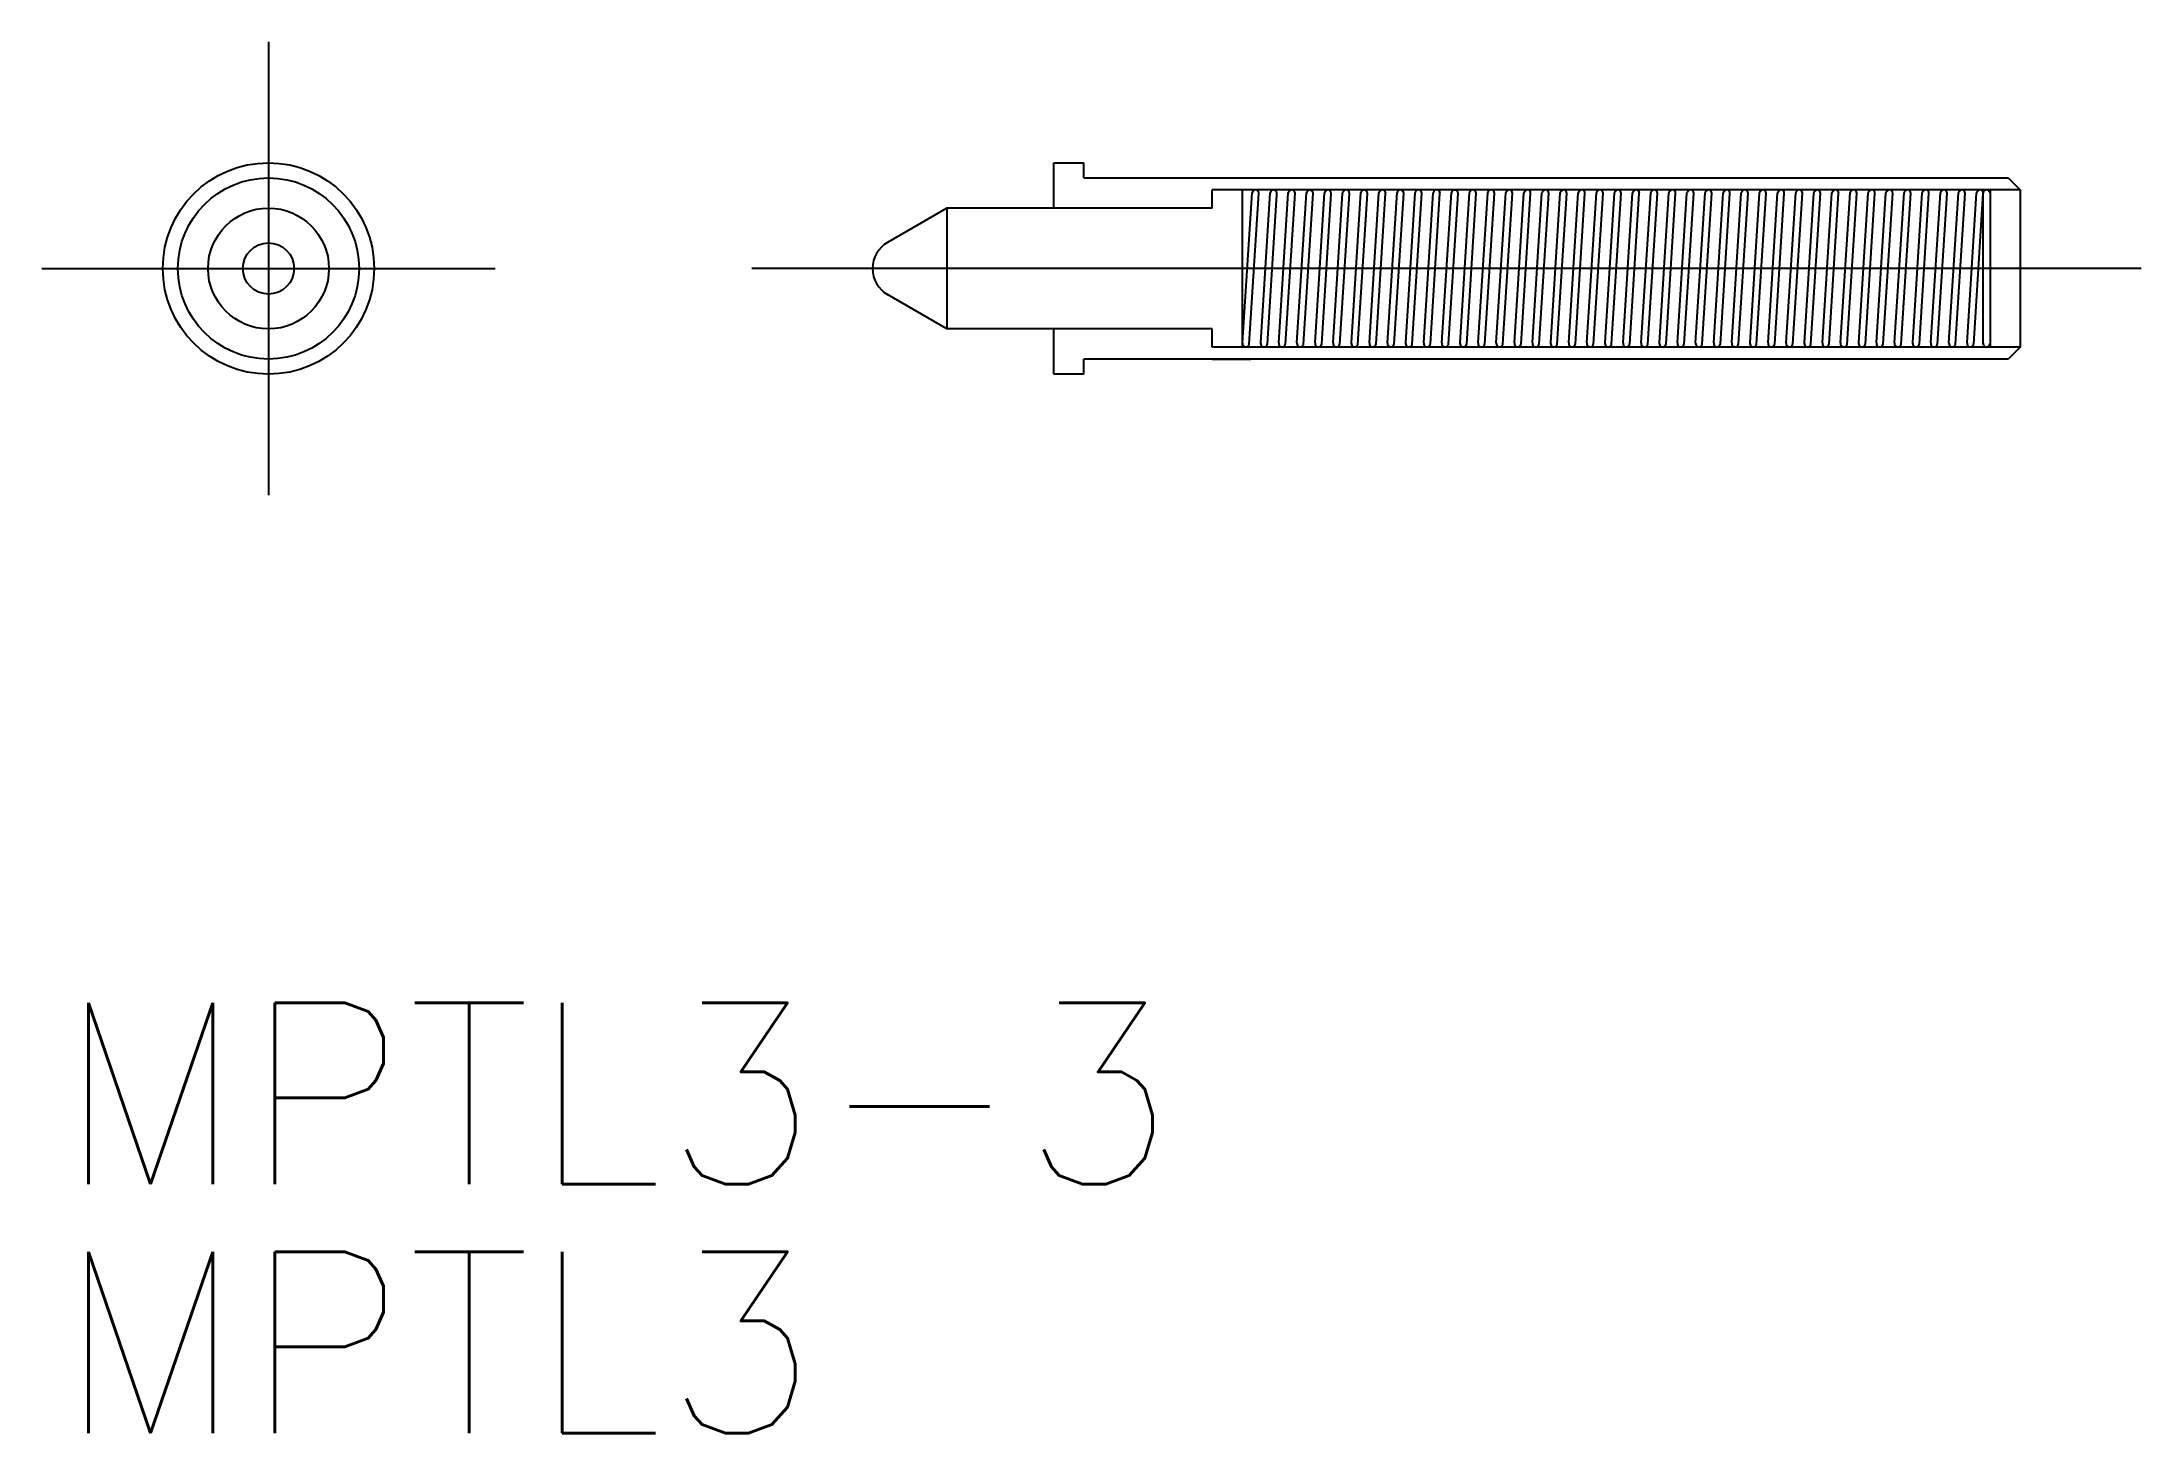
# Model space of a CAD drawing. Extents: x -3.8 to 31, y -19.3 to 3.8.
import ezdxf

# ---------------------------------------------------------------- set-up
doc = ezdxf.new("R2010")
doc.units = 0
doc.linetypes.add('CENTER', pattern=[50.8, 31.75, -6.35, 6.35, -6.35])
doc.linetypes.add('DASHED', pattern=[19.05, 12.7, -6.35])
doc.layers.get('0').update_dxf_attribs({"linetype": 'CONTINUOUS'})
doc.layers.add('CENTER', color=1, linetype='CENTER')
doc.styles.get("Standard").update_dxf_attribs({"font": 'txt.shx', "height": 3, "bigfont": 'bigfont.shx'})

# ---------------------------------------------------------------- blocks, each defined once
blk = doc.blocks.new('*U2')
at = {"color": 7, "linetype": 'CONTINUOUS'}
blk.add_text('MPTL3-3', height=3, dxfattribs=at).set_placement((-3.494, -15.159))
blk = doc.blocks.new('*U3')
at = {"color": 7, "linetype": 'CONTINUOUS'}
blk.add_text('MPTL3', height=3, dxfattribs=at).set_placement((-3.494, -19.279))

msp = doc.modelspace()

# ---------------------------------------------------------------- linework, layer by layer
at = {"color": 7, "linetype": 'CONTINUOUS'}
for p, q in [((13, 1.75), (13.5, 1.75)), ((13, 1), (13, 1.75)), ((13.5, 1.5), (13.5, 1.75)), ((13.5, 1.5), (28.8, 1.5)), ((28.8, 1.5), (29, 1.3)), ((29, 1.3), (15.625, 1.3)), ((15.625, 1), (15.625, 1.3)), ((16.125, -1.3), (16.125, 1.3)), ((16.127, -1.23), (16.283, 1.254)), ((16.236, -1.25), (16.395, 1.248)), ((16.427, -1.23), (16.583, 1.254)), ((16.536, -1.25), (16.691, 1.226)), ((16.727, -1.23), (16.883, 1.251)), ((16.836, -1.25), (16.994, 1.245)), ((17.027, -1.23), (17.183, 1.252)), ((17.136, -1.25), (17.294, 1.245)), ((17.327, -1.23), (17.483, 1.254)), ((17.436, -1.25), (17.594, 1.244)), ((17.627, -1.23), (17.782, 1.247)), ((17.736, -1.25), (17.894, 1.244)), ((17.927, -1.23), (18.084, 1.26)), ((18.036, -1.25), (18.194, 1.242)), ((18.227, -1.23), (18.383, 1.254)), ((18.336, -1.25), (18.494, 1.245)), ((18.527, -1.23), (18.684, 1.256)), ((18.636, -1.25), (18.794, 1.245)), ((18.827, -1.23), (18.984, 1.255)), ((18.936, -1.25), (19.094, 1.245)), ((19.127, -1.23), (19.284, 1.255)), ((19.236, -1.25), (19.394, 1.245)), ((19.427, -1.23), (19.584, 1.26)), ((19.536, -1.25), (19.694, 1.242)), ((19.727, -1.23), (19.884, 1.256)), ((19.836, -1.25), (19.994, 1.245)), ((20.027, -1.23), (20.184, 1.255)), ((20.136, -1.25), (20.294, 1.245)), ((20.327, -1.23), (20.483, 1.253)), ((20.436, -1.25), (20.594, 1.245)), ((20.627, -1.23), (20.783, 1.253)), ((20.736, -1.25), (20.894, 1.245)), ((20.927, -1.23), (21.083, 1.253)), ((21.036, -1.25), (21.194, 1.245)), ((21.227, -1.23), (21.383, 1.253)), ((21.336, -1.25), (21.494, 1.245)), ((21.527, -1.23), (21.683, 1.253)), ((21.636, -1.25), (21.794, 1.245)), ((21.827, -1.23), (21.983, 1.253)), ((21.936, -1.25), (22.094, 1.245)), ((22.127, -1.23), (22.283, 1.253)), ((22.236, -1.25), (22.394, 1.245)), ((22.427, -1.23), (22.583, 1.253)), ((22.536, -1.25), (22.694, 1.245)), ((22.727, -1.23), (22.883, 1.253)), ((22.836, -1.25), (22.994, 1.245)), ((23.027, -1.23), (23.183, 1.253)), ((23.136, -1.25), (23.294, 1.245)), ((23.327, -1.23), (23.483, 1.253)), ((23.436, -1.25), (23.594, 1.245)), ((23.627, -1.23), (23.783, 1.253)), ((23.736, -1.25), (23.894, 1.245)), ((23.927, -1.23), (24.083, 1.253)), ((24.036, -1.25), (24.194, 1.245)), ((24.227, -1.23), (24.383, 1.253)), ((24.336, -1.25), (24.494, 1.245)), ((24.527, -1.23), (24.683, 1.253)), ((24.636, -1.25), (24.794, 1.245)), ((24.827, -1.23), (24.983, 1.253)), ((24.936, -1.25), (25.094, 1.245)), ((25.127, -1.23), (25.283, 1.253)), ((25.236, -1.25), (25.394, 1.245)), ((25.427, -1.23), (25.583, 1.253)), ((25.536, -1.25), (25.694, 1.245)), ((25.727, -1.23), (25.883, 1.253)), ((25.836, -1.25), (25.994, 1.245)), ((26.027, -1.23), (26.183, 1.253)), ((26.136, -1.25), (26.294, 1.245)), ((26.327, -1.23), (26.483, 1.253)), ((26.436, -1.25), (26.594, 1.245)), ((26.622, -1.23), (26.778, 1.251)), ((26.731, -1.249), (26.889, 1.245)), ((26.921, -1.23), (27.078, 1.253)), ((27.031, -1.25), (27.189, 1.245)), ((27.221, -1.23), (27.378, 1.253)), ((27.331, -1.25), (27.489, 1.245)), ((27.521, -1.23), (27.678, 1.253)), ((27.631, -1.25), (27.789, 1.245)), ((27.821, -1.23), (27.978, 1.253)), ((27.931, -1.25), (28.089, 1.245)), ((28.121, -1.23), (28.278, 1.253)), ((28.231, -1.25), (28.389, 1.245)), ((28.389, -1.25), (28.389, 1.247)), ((28.5, 1.3), (28.5, -1.3)), ((29, 1.3), (29, -1.3)), ((11.232, 1), (10.25, 0.433)), ((15.625, 1), (11.232, 1)), ((11.232, 1), (11.232, -1)), ((11.232, -1), (10.25, -0.433)), ((15.625, -1), (11.232, -1)), ((13, -1.75), (13, -1)), ((15.625, -1.3), (15.625, -1)), ((29, -1.3), (15.625, -1.3)), ((29, -1.3), (28.8, -1.5)), ((28.8, -1.5), (13.5, -1.5)), ((13.5, -1.75), (13.5, -1.5)), ((15.625, -1.5), (16.264, -1.5)), ((13.5, -1.75), (13, -1.75))]:
    msp.add_line(p, q, dxfattribs=at)
for radius in [1.75, 1, 0.423]:
    msp.add_circle((0, 0), radius, dxfattribs=at)
at = {"color": 3, "linetype": 'DASHED'}
msp.add_circle((0, 0), 1.5, dxfattribs=at)
at = {"color": 7, "linetype": 'CONTINUOUS'}
for centre, radius, start, end in [((16.339, 1.244), 0.056, 4.4468, 173.3709), ((16.639, 1.244), 0.056, 340.8681, 173.3709), ((16.938, 1.244), 0.056, 1.046, 173.3709), ((17.239, 1.244), 0.056, 358.227, 172.308), ((17.538, 1.244), 0.056, 0.2928, 173.3709), ((17.838, 1.244), 0.056, 359.6772, 176.5695), ((18.138, 1.244), 0.056, 358.195, 163.5374), ((18.439, 1.244), 0.056, 1.0459, 173.3709), ((18.738, 1.244), 0.056, 0.7612, 167.576), ((19.038, 1.244), 0.056, 1.046, 168.5491), ((19.339, 1.244), 0.056, 1.046, 168.5491), ((19.638, 1.244), 0.056, 357.9325, 163.2901), ((19.938, 1.244), 0.056, 1.0461, 167.6256), ((20.238, 1.244), 0.056, 1.046, 168.5491), ((20.539, 1.244), 0.056, 1.3315, 170.96), ((20.839, 1.244), 0.056, 1.3315, 170.96), ((21.139, 1.244), 0.056, 1.3315, 170.96), ((21.439, 1.244), 0.056, 1.3315, 170.96), ((21.739, 1.244), 0.056, 1.3315, 170.96), ((22.039, 1.244), 0.056, 1.3315, 170.96), ((22.339, 1.244), 0.056, 1.3315, 170.96), ((22.639, 1.244), 0.056, 1.3315, 170.96), ((22.939, 1.244), 0.056, 1.3315, 170.96), ((23.239, 1.244), 0.056, 1.3315, 170.96), ((23.539, 1.244), 0.056, 1.3315, 170.96), ((23.839, 1.244), 0.056, 1.3315, 170.96), ((24.139, 1.244), 0.056, 1.3315, 170.96), ((24.439, 1.244), 0.056, 1.3315, 170.96), ((24.739, 1.244), 0.056, 1.3315, 170.96), ((25.039, 1.244), 0.056, 1.3315, 170.96), ((25.339, 1.244), 0.056, 1.3315, 170.96), ((25.639, 1.244), 0.056, 1.3315, 170.96), ((25.939, 1.244), 0.056, 1.3315, 170.96), ((26.239, 1.244), 0.056, 1.3315, 170.96), ((26.539, 1.244), 0.056, 1.3315, 170.96), ((26.833, 1.244), 0.056, 358.227, 173.3709), ((27.133, 1.244), 0.056, 1.3315, 170.96), ((27.433, 1.244), 0.056, 1.3315, 170.96), ((27.733, 1.244), 0.056, 1.3315, 170.96), ((28.033, 1.244), 0.056, 1.3315, 170.96), ((28.333, 1.244), 0.056, 1.3315, 170.96), ((28.445, 1.244), 0.0557, 6.3779, 177.2819), ((10.5, 0), 0.5, 120, 240), ((16.181, -1.244), 0.0557, 164.828, 354.6385), ((16.481, -1.244), 0.0557, 164.828, 354.6385), ((16.781, -1.244), 0.0557, 164.828, 354.6385), ((17.081, -1.244), 0.0557, 164.828, 354.6385), ((17.381, -1.244), 0.0557, 164.828, 354.6385), ((17.681, -1.244), 0.0557, 164.828, 354.6385), ((17.981, -1.244), 0.0557, 164.828, 354.6385), ((18.281, -1.244), 0.0557, 164.828, 354.6385), ((18.581, -1.244), 0.0557, 164.828, 354.6385), ((18.881, -1.244), 0.0557, 164.828, 354.6385), ((19.181, -1.244), 0.0557, 164.828, 354.6385), ((19.481, -1.244), 0.0557, 164.828, 354.6385), ((19.781, -1.244), 0.0557, 164.828, 354.6385), ((20.081, -1.244), 0.0557, 164.828, 354.6385), ((20.381, -1.244), 0.0557, 164.828, 354.6385), ((20.681, -1.244), 0.0557, 164.828, 354.6385), ((20.981, -1.244), 0.0557, 164.828, 354.6385), ((21.281, -1.244), 0.0557, 164.828, 354.6385), ((21.581, -1.244), 0.0557, 164.828, 354.6385), ((21.881, -1.244), 0.0557, 164.828, 354.6385), ((22.181, -1.244), 0.0557, 164.828, 354.6385), ((22.481, -1.244), 0.0557, 164.828, 354.6385), ((22.781, -1.244), 0.0557, 164.828, 354.6385), ((23.081, -1.244), 0.0557, 164.828, 354.6385), ((23.381, -1.244), 0.0557, 164.828, 354.6385), ((23.681, -1.244), 0.0557, 164.828, 354.6385), ((23.981, -1.244), 0.0557, 164.828, 354.6385), ((24.281, -1.244), 0.0557, 164.828, 354.6385), ((24.581, -1.244), 0.0557, 164.828, 354.6385), ((24.881, -1.244), 0.0557, 164.828, 354.6385), ((25.181, -1.244), 0.0557, 164.828, 354.6385), ((25.481, -1.244), 0.0557, 164.828, 354.6385), ((25.781, -1.244), 0.0557, 164.828, 354.6385), ((26.081, -1.244), 0.0557, 164.828, 354.6385), ((26.381, -1.244), 0.0557, 164.828, 354.6385), ((26.675, -1.244), 0.0557, 164.828, 354.6385), ((26.975, -1.244), 0.0557, 164.828, 354.6385), ((27.275, -1.244), 0.0557, 164.828, 354.6385), ((27.575, -1.244), 0.0557, 164.828, 354.6385), ((27.875, -1.244), 0.0557, 164.828, 354.6385), ((28.175, -1.244), 0.0557, 164.828, 354.6385), ((28.444, -1.244), 0.0557, 173.868, 3.6785)]:
    msp.add_arc(centre, radius, start, end, dxfattribs=at)
at = {"layer": 'CENTER', "color": 1, "linetype": 'CENTER'}
for p, q in [((0, 3.75), (0, -3.75)), ((-3.75, 0), (3.75, 0)), ((31, 0), (8, 0))]:
    msp.add_line(p, q, dxfattribs=at)

# ---------------------------------------------------------------- block references
at = {"color": 7, "linetype": 'CONTINUOUS'}
for name in ['*U2', '*U3']:
    msp.add_blockref(name, (0, 0), dxfattribs=at)

doc.saveas('drawing.dxf')
